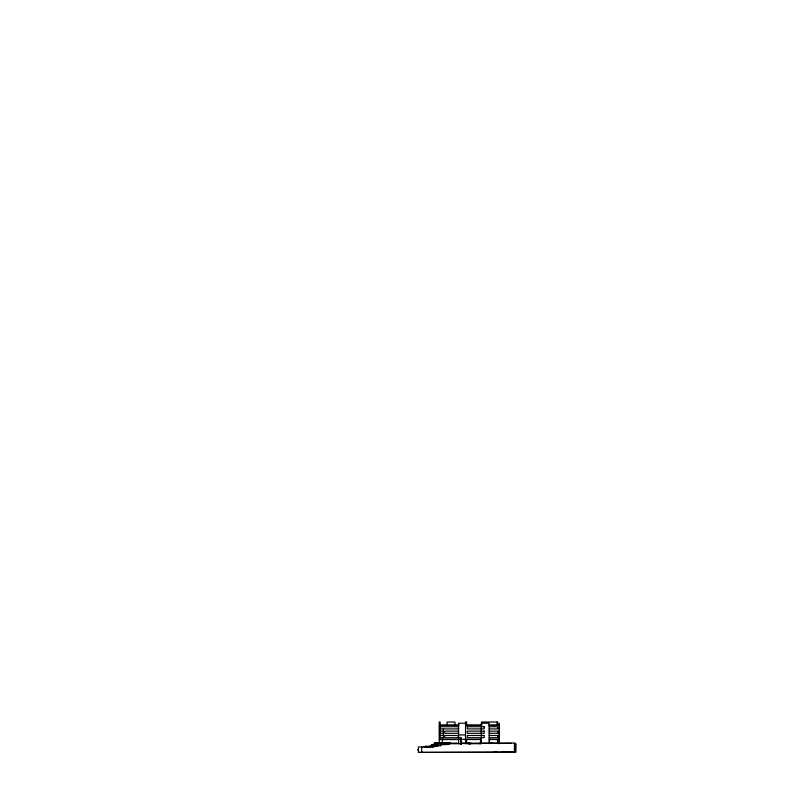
<?xml version="1.0" encoding="UTF-8"?>
<svg xmlns="http://www.w3.org/2000/svg" width="792" height="792" viewBox="0 0 792 792"><rect width="100%" height="100%" fill="white"/><g stroke="black" fill="none" stroke-linecap="round" stroke-linejoin="round"><path stroke-width="1.19" d="M515.503 745.886L515.473 743.371L514.374 743.371M435.758 745.539L432.115 746.826L435.758 745.708M430.709 746.995L418.404 746.995L418.404 752.4L515.691 752.172L515.691 743.728L515.642 752.172L501.534 752.182M466.607 723.205L458.598 723.205L458.598 743.708M440.124 725.076L459.142 725.076M465.518 725.076L481.991 725.076M488.733 725.076L498.98 725.076M440.124 725.403L458.598 725.403M465.518 725.403L481.279 725.403M489.169 725.403L498.98 725.403M465.518 725.838L466.607 725.838M439.253 726.719L458.37 726.719L458.37 728.907M489.169 726.719L497.663 726.719L497.663 728.907L489.169 728.907M439.253 728.907L458.598 728.907M439.253 731.105L443.411 731.105M489.169 731.105L497.663 731.105L497.663 733.293L489.169 733.293M439.253 733.293L443.411 733.293M458.598 734.936L465.518 734.936M439.253 735.481L443.411 735.481M489.169 735.481L497.663 735.481L497.663 737.679L489.169 737.679M439.253 737.679L443.411 737.679M481.279 739.322L440.124 739.322L440.124 722.007L439.253 722.007L439.253 743.708M489.169 739.322L498.98 739.322L499.307 723.205L499.307 743.708M439.253 739.54L458.598 739.54M466.607 739.54L480.952 739.54L480.952 743.153L466.607 743.153M461.182 743.044L469.696 743.371M439.253 743.153L458.598 743.153M461.122 743.371L470.389 743.708M480.576 743.262L511.038 743.262M434.372 743.708L445.47 743.539L444.401 743.648M449.292 743.708L461.825 743.708M440.51 744.232L449.777 743.708M438.164 745.173L438.283 745.708M440.619 745.341L436.184 745.381M440.51 745.5L436.036 745.678M435.649 745.539L440.51 745.539M437.233 745.846L435.372 746.005M437.233 746.005L430.195 745.955L432.452 746.143M432.996 746.153L437.125 746.173M425.829 746.282L430.69 746.282M437.224 746.331L434.036 746.668M432.224 746.668L428.601 746.826M432.729 746.628L434.145 746.668M423.799 746.826L433.729 746.668M417.503 749.806L418.364 749.806M493.624 752.192L497.594 752.192M418.414 752.4L422.71 752.4M460.865 738.094L461.469 738.609L460.865 738.203A5.089 5.089 0 0 0 459.429 737.599L459.053 737.52A5.089 5.089 0 0 0 457.103 737.56L457.103 737.451M497.881 739.322L497.881 743.708M497.663 725.076L497.663 722.007L481.556 722.007L481.556 725.076M497.594 743.371L514.444 743.044L514.424 752.182L421.71 752.4L421.71 746.995M497.119 722.007L497.119 725.076M492.169 743.262L480.665 743.262M489.169 743.708L489.169 723.205L481.279 723.205L481.279 743.708L468.587 743.708L468.557 743.044M480.576 743.044L480.576 743.708M479.477 743.044L479.477 743.708M470.983 743.044L470.983 743.708M469.676 743.044L469.686 743.708M469.438 743.044L469.458 743.708M469.21 743.044L469.23 743.708M468.993 743.044L469.012 743.708M468.775 743.044L468.795 743.708M466.607 725.076L466.607 721.898L465.518 721.898L465.518 743.708M466.607 739.322L466.607 743.708M461.132 744.361L461.132 737.847L460.697 744.361M454.974 725.541L454.974 722.007L447.084 722.007L447.084 725.62M450.074 743.708L450.103 742.609L434.372 742.609L434.263 744.579M449.45 743.708C447.678 745.44 442.56 743.827 440.401 745.173L440.401 745.708M445.371 743.213L445.272 743.817M443.411 728.907L443.411 739.322M442.322 739.322L442.322 743.153M440.619 744.232L440.51 745.708M438.164 745.015L438.174 745.708M436.887 745.213L436.887 744.579L431.858 744.579L431.858 746.005M436.748 744.579L431.967 744.579M436.55 744.579L436.55 745.955M436.451 745.381L436.451 745.955M435.719 745.43L435.719 745.955M435.649 745.43L435.649 745.995M434.739 745.777L434.719 746.331M434.709 742.609L434.709 743.708M434.224 746.153L432.729 746.44M425.938 746.005L425.829 746.826M484.159 726.719L467.28 726.719L467.28 728.907L484.159 728.907L484.159 726.719M458.37 731.105L444.728 731.105L444.728 733.293L458.37 733.293L458.37 731.105M484.159 731.105L467.28 731.105L467.28 733.293L484.159 733.293L484.159 731.105M458.37 735.481L444.728 735.481L444.728 737.679L458.37 737.679L458.37 735.481M484.159 735.481L467.28 735.481L467.28 737.679L484.159 737.679L484.159 735.481M497.554 739.54L489.505 739.54L489.505 743.153L497.554 743.153L497.554 739.54"/></g></svg>
